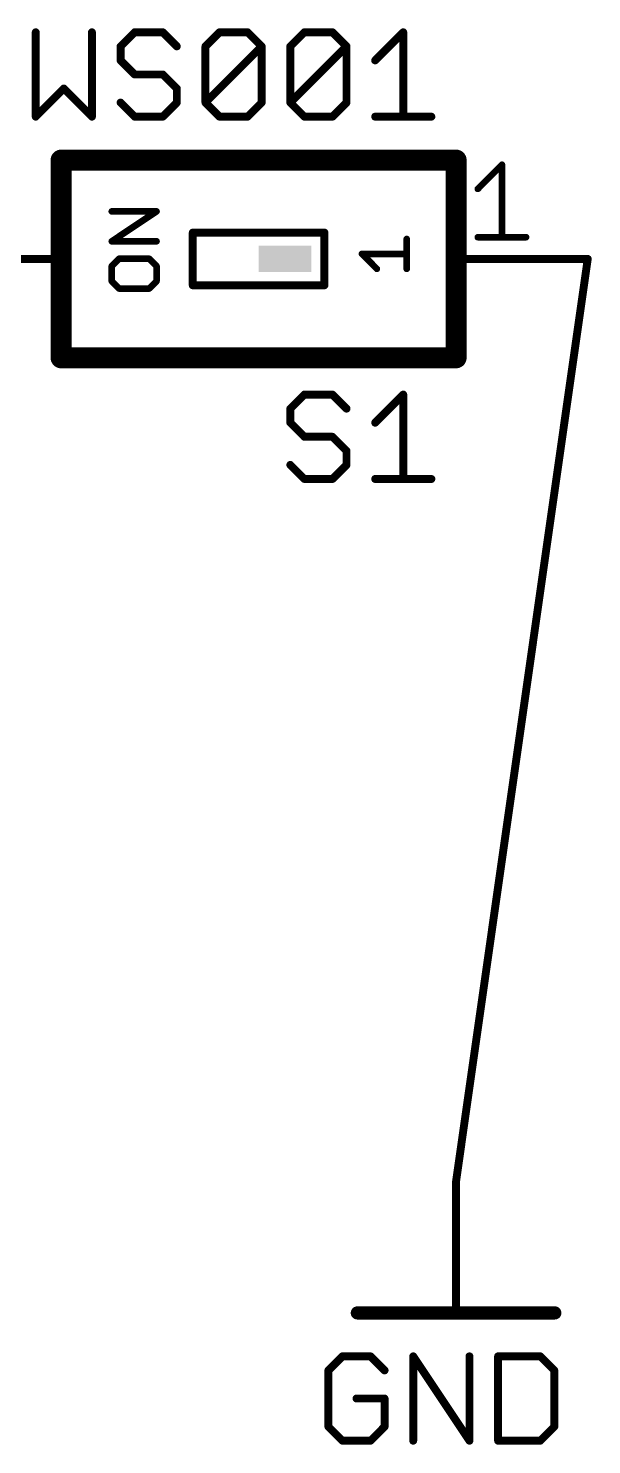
# Model space of a CAD drawing. Extents: x -12 to 175, y 0 to 78.
# Drawn here: x 37.47 to 48.34, y 50.8 to 78.11 of the extents above; entities that cross this region are included whole.
import ezdxf

# ---------------------------------------------------------------- set-up
doc = ezdxf.new("R2010")
doc.units = 0
for name, color, linetype in [('91', 82, 'CONTINUOUS'), ('94', 22, 'CONTINUOUS'), ('95', 253, 'CONTINUOUS'), ('96', 253, 'CONTINUOUS')]:
    doc.layers.add(name, color=color, linetype=linetype)

# ---------------------------------------------------------------- blocks, each defined once
blk = doc.blocks.new('RECT')
blk.add_solid([(-0.5, -0.5), (0.5, -0.5), (-0.5, 0.5), (0.5, 0.5)])

msp = doc.modelspace()

# ---------------------------------------------------------------- linework, layer by layer
at = {"layer": '91', "const_width": 0.1524}
msp.add_lwpolyline([(48.26, 73.66), (45.72, 55.88)], dxfattribs=at)
at = {"layer": '91', "const_width": 0.0762}
for points in [[(48.2977, 73.6546, 1), (48.2223, 73.6654)], [(45.6823, 55.8854, 1), (45.7577, 55.8746)]]:
    msp.add_lwpolyline(points, format="xyb", dxfattribs=at)
at = {"layer": '94'}
for points, const_width in [([(38.1, 75.565), (38.1, 71.755)], 0.4064), ([(45.72, 75.565), (38.1, 75.565)], 0.4064), ([(45.72, 71.755), (45.72, 75.565)], 0.4064), ([(39.0772, 74.0006), (39.9415, 74.5769)], 0.127), ([(39.9415, 74.5769), (39.0772, 74.5769)], 0.127), ([(39.9415, 74.0006), (39.0772, 74.0006)], 0.127), ([(40.64, 73.152), (40.64, 74.168)], 0.1524), ([(40.64, 74.168), (43.18, 74.168)], 0.1524), ([(43.18, 74.168), (43.18, 73.152)], 0.1524), ([(44.7675, 73.4695), (44.7675, 74.0457)], 0.127), ([(35.56, 73.66), (38.1, 73.66)], 0.1524), ([(39.2212, 73.6647), (39.0772, 73.5207)], 0.127), ([(39.7974, 73.6647), (39.2212, 73.6647)], 0.127), ([(39.9415, 73.5207), (39.7974, 73.6647)], 0.127), ([(44.1913, 73.4695), (43.9032, 73.7576)], 0.127), ([(43.9032, 73.7576), (44.7675, 73.7576)], 0.127), ([(48.26, 73.66), (45.72, 73.66)], 0.1524), ([(39.0772, 73.5207), (39.0772, 73.2326)], 0.127), ([(39.9415, 73.2326), (39.9415, 73.5207)], 0.127), ([(39.0772, 73.2326), (39.2212, 73.0885)], 0.127), ([(39.7974, 73.0885), (39.9415, 73.2326)], 0.127), ([(43.18, 73.152), (40.64, 73.152)], 0.1524), ([(39.2212, 73.0885), (39.7974, 73.0885)], 0.127), ([(38.1, 71.755), (45.72, 71.755)], 0.4064), ([(45.72, 55.88), (45.72, 53.34)], 0.1524), ([(43.815, 53.34), (47.625, 53.34)], 0.254)]:
    msp.add_lwpolyline(points, dxfattribs=dict(at, const_width=const_width))
for points, const_width in [([(38.2016, 75.565, 1), (37.9984, 75.565)], 0.2032), ([(38.1, 75.6666, 1), (38.1, 75.4634)], 0.2032), ([(45.8216, 75.565, 1), (45.6184, 75.565)], 0.2032), ([(45.72, 75.4634, 1), (45.72, 75.6666)], 0.2032), ([(39.0772, 74.6086, 1), (39.0772, 74.5451)], 0.0635), ([(39.9591, 74.5504, 1), (39.9239, 74.6033)], 0.0635), ([(39.9415, 74.5451, 1), (39.9415, 74.6086)], 0.0635), ([(39.0772, 74.0324, 1), (39.0772, 73.9689)], 0.0635), ([(39.0596, 74.027, 1), (39.0948, 73.9742)], 0.0635), ([(39.9415, 73.9689, 1), (39.9415, 74.0324)], 0.0635), ([(40.6781, 74.168, 1), (40.6019, 74.168)], 0.0762), ([(40.64, 74.2061, 1), (40.64, 74.1299)], 0.0762), ([(43.2181, 74.168, 1), (43.1419, 74.168)], 0.0762), ([(43.18, 74.1299, 1), (43.18, 74.2061)], 0.0762), ([(44.7993, 74.0457, 1), (44.7358, 74.0457)], 0.0635), ([(38.1, 73.6219, 1), (38.1, 73.6981)], 0.0762), ([(39.2212, 73.6965, 1), (39.2212, 73.633)], 0.0635), ([(39.2437, 73.6423, 1), (39.1988, 73.6872)], 0.0635), ([(39.8199, 73.6872, 1), (39.775, 73.6423)], 0.0635), ([(39.7974, 73.633, 1), (39.7974, 73.6965)], 0.0635), ([(43.9032, 73.7894, 1), (43.9032, 73.7259)], 0.0635), ([(43.9256, 73.7801, 1), (43.8807, 73.7352)], 0.0635), ([(44.7675, 73.7259, 1), (44.7675, 73.7894)], 0.0635), ([(45.72, 73.6981, 1), (45.72, 73.6219)], 0.0762), ([(48.26, 73.6219, 1), (48.26, 73.6981)], 0.0762), ([(39.1089, 73.5207, 1), (39.0454, 73.5207)], 0.0635), ([(39.0547, 73.5431, 1), (39.0996, 73.4982)], 0.0635), ([(39.9733, 73.5207, 1), (39.9098, 73.5207)], 0.0635), ([(39.919, 73.4982, 1), (39.964, 73.5431)], 0.0635), ([(44.1688, 73.447, 1), (44.2137, 73.492)], 0.0635), ([(44.7358, 73.4695, 1), (44.7993, 73.4695)], 0.0635), ([(39.0454, 73.2326, 1), (39.1089, 73.2326)], 0.0635), ([(39.0996, 73.255, 1), (39.0547, 73.2101)], 0.0635), ([(39.9098, 73.2326, 1), (39.9733, 73.2326)], 0.0635), ([(39.964, 73.2101, 1), (39.919, 73.255)], 0.0635), ([(40.64, 73.1901, 1), (40.64, 73.1139)], 0.0762), ([(40.6019, 73.152, 1), (40.6781, 73.152)], 0.0762), ([(43.1419, 73.152, 1), (43.2181, 73.152)], 0.0762), ([(43.18, 73.1139, 1), (43.18, 73.1901)], 0.0762), ([(39.2212, 73.1203, 1), (39.2212, 73.0568)], 0.0635), ([(39.1988, 73.066, 1), (39.2437, 73.111)], 0.0635), ([(39.775, 73.111, 1), (39.8199, 73.066)], 0.0635), ([(39.7974, 73.0568, 1), (39.7974, 73.1203)], 0.0635), ([(38.1, 71.8566, 1), (38.1, 71.6534)], 0.2032), ([(37.9984, 71.755, 1), (38.2016, 71.755)], 0.2032), ([(45.6184, 71.755, 1), (45.8216, 71.755)], 0.2032), ([(45.72, 71.6534, 1), (45.72, 71.8566)], 0.2032), ([(45.7581, 55.88, 1), (45.6819, 55.88)], 0.0762), ([(43.815, 53.4035, 1), (43.815, 53.2765)], 0.127), ([(45.6819, 53.34, 1), (45.7581, 53.34)], 0.0762), ([(47.625, 53.2765, 1), (47.625, 53.4035)], 0.127)]:
    msp.add_lwpolyline(points, format="xyb", dxfattribs=dict(at, const_width=const_width))
at = {"layer": '95'}
for points, const_width in [([(46.1391, 75.0112), (46.6052, 75.4773)], 0.127), ([(46.6052, 75.4773), (46.6052, 74.0791)], 0.127), ([(46.1391, 74.0791), (47.0712, 74.0791)], 0.127), ([(42.793, 71.0452), (42.5219, 70.774)], 0.1524), ([(43.3354, 71.0452), (42.793, 71.0452)], 0.1524), ([(43.6065, 70.774), (43.3354, 71.0452)], 0.1524), ([(44.159, 70.5029), (44.7014, 71.0452)], 0.1524), ([(44.7014, 71.0452), (44.7014, 69.4182)], 0.1524), ([(42.5219, 70.774), (42.5219, 70.5029)], 0.1524), ([(42.5219, 70.5029), (42.793, 70.2317)], 0.1524), ([(42.793, 70.2317), (43.3354, 70.2317)], 0.1524), ([(43.3354, 70.2317), (43.6065, 69.9605)], 0.1524), ([(43.6065, 69.9605), (43.6065, 69.6894)], 0.1524), ([(42.793, 69.4182), (42.5219, 69.6894)], 0.1524), ([(43.6065, 69.6894), (43.3354, 69.4182)], 0.1524), ([(43.3354, 69.4182), (42.793, 69.4182)], 0.1524), ([(44.159, 69.4182), (45.2437, 69.4182)], 0.1524)]:
    msp.add_lwpolyline(points, dxfattribs=dict(at, const_width=const_width))
for points, const_width in [([(46.6369, 75.4773, 1), (46.5734, 75.4773)], 0.0635), ([(46.6276, 75.4548, 1), (46.5827, 75.4997)], 0.0635), ([(46.1166, 75.0337, 1), (46.1616, 74.9888)], 0.0635), ([(46.1391, 74.1108, 1), (46.1391, 74.0473)], 0.0635), ([(46.5734, 74.0791, 1), (46.6369, 74.0791)], 0.0635), ([(47.0712, 74.0473, 1), (47.0712, 74.1108)], 0.0635), ([(42.793, 71.0833, 1), (42.793, 71.0071)], 0.0762), ([(42.82, 71.0182, 1), (42.7661, 71.0721)], 0.0762), ([(43.3623, 71.0721, 1), (43.3084, 71.0182)], 0.0762), ([(43.3354, 71.0071, 1), (43.3354, 71.0833)], 0.0762), ([(44.7395, 71.0452, 1), (44.6633, 71.0452)], 0.0762), ([(44.7283, 71.0182, 1), (44.6744, 71.0721)], 0.0762), ([(42.4949, 70.801, 1), (42.5488, 70.7471)], 0.0762), ([(42.56, 70.774, 1), (42.4838, 70.774)], 0.0762), ([(43.5796, 70.7471, 1), (43.6335, 70.801)], 0.0762), ([(42.5488, 70.5298, 1), (42.4949, 70.4759)], 0.0762), ([(42.4838, 70.5029, 1), (42.56, 70.5029)], 0.0762), ([(44.1321, 70.5298, 1), (44.186, 70.4759)], 0.0762), ([(42.793, 70.2698, 1), (42.793, 70.1936)], 0.0762), ([(42.7661, 70.2048, 1), (42.82, 70.2586)], 0.0762), ([(43.3623, 70.2586, 1), (43.3084, 70.2048)], 0.0762), ([(43.3354, 70.1936, 1), (43.3354, 70.2698)], 0.0762), ([(43.6446, 69.9605, 1), (43.5684, 69.9605)], 0.0762), ([(43.5796, 69.9336, 1), (43.6335, 69.9875)], 0.0762), ([(42.5488, 69.7163, 1), (42.4949, 69.6624)], 0.0762), ([(43.5684, 69.6894, 1), (43.6446, 69.6894)], 0.0762), ([(43.6335, 69.6624, 1), (43.5796, 69.7163)], 0.0762), ([(42.793, 69.4563, 1), (42.793, 69.3801)], 0.0762), ([(42.7661, 69.3913, 1), (42.82, 69.4451)], 0.0762), ([(43.3084, 69.4451, 1), (43.3623, 69.3913)], 0.0762), ([(43.3354, 69.3801, 1), (43.3354, 69.4563)], 0.0762), ([(44.159, 69.4563, 1), (44.159, 69.3801)], 0.0762), ([(44.6633, 69.4182, 1), (44.7395, 69.4182)], 0.0762), ([(45.2437, 69.3801, 1), (45.2437, 69.4563)], 0.0762)]:
    msp.add_lwpolyline(points, format="xyb", dxfattribs=dict(at, const_width=const_width))
at = {"layer": '96', "const_width": 0.1524}
for points in [[(37.6104, 78.0302), (37.6104, 76.4032)], [(38.6951, 76.4032), (38.6951, 78.0302)], [(39.5187, 78.0302), (39.2476, 77.759)], [(40.0611, 78.0302), (39.5187, 78.0302)], [(40.3322, 77.759), (40.0611, 78.0302)], [(40.8847, 77.759), (41.1559, 78.0302)], [(41.1559, 78.0302), (41.6982, 78.0302)], [(41.6982, 78.0302), (41.9694, 77.759)], [(42.5219, 77.759), (42.793, 78.0302)], [(42.793, 78.0302), (43.3354, 78.0302)], [(43.3354, 78.0302), (43.6065, 77.759)], [(44.159, 77.4879), (44.7014, 78.0302)], [(44.7014, 78.0302), (44.7014, 76.4032)], [(39.2476, 77.759), (39.2476, 77.4879)], [(40.8847, 76.6744), (40.8847, 77.759)], [(40.8847, 76.6744), (41.9694, 77.759)], [(41.9694, 77.759), (41.9694, 76.6744)], [(42.5219, 76.6744), (42.5219, 77.759)], [(42.5219, 76.6744), (43.6065, 77.759)], [(43.6065, 77.759), (43.6065, 76.6744)], [(39.2476, 77.4879), (39.5187, 77.2167)], [(39.5187, 77.2167), (40.0611, 77.2167)], [(40.0611, 77.2167), (40.3322, 76.9455)], [(37.6104, 76.4032), (38.1527, 76.9455)], [(38.1527, 76.9455), (38.6951, 76.4032)], [(40.3322, 76.9455), (40.3322, 76.6744)], [(39.5187, 76.4032), (39.2476, 76.6744)], [(40.3322, 76.6744), (40.0611, 76.4032)], [(41.1559, 76.4032), (40.8847, 76.6744)], [(41.9694, 76.6744), (41.6982, 76.4032)], [(42.793, 76.4032), (42.5219, 76.6744)], [(43.6065, 76.6744), (43.3354, 76.4032)], [(40.0611, 76.4032), (39.5187, 76.4032)], [(41.6982, 76.4032), (41.1559, 76.4032)], [(43.3354, 76.4032), (42.793, 76.4032)], [(44.159, 76.4032), (45.2437, 76.4032)], [(43.5274, 52.5032), (43.2562, 52.232)], [(44.0697, 52.5032), (43.5274, 52.5032)], [(44.3409, 52.232), (44.0697, 52.5032)], [(44.8934, 50.8762), (44.8934, 52.5032)], [(44.8934, 52.5032), (45.978, 50.8762)], [(45.978, 50.8762), (45.978, 52.5032)], [(46.5305, 52.5032), (46.5305, 50.8762)], [(47.344, 52.5032), (46.5305, 52.5032)], [(47.6152, 52.232), (47.344, 52.5032)], [(43.2562, 52.232), (43.2562, 51.1474)], [(47.6152, 51.1474), (47.6152, 52.232)], [(44.3409, 51.6897), (43.7985, 51.6897)], [(44.3409, 51.1474), (44.3409, 51.6897)], [(43.2562, 51.1474), (43.5274, 50.8762)], [(44.0697, 50.8762), (44.3409, 51.1474)], [(47.344, 50.8762), (47.6152, 51.1474)], [(43.5274, 50.8762), (44.0697, 50.8762)], [(46.5305, 50.8762), (47.344, 50.8762)]]:
    msp.add_lwpolyline(points, dxfattribs=at)
at = {"layer": '96', "const_width": 0.0762}
for points in [[(37.6485, 78.0302, 1), (37.5723, 78.0302)], [(38.7332, 78.0302, 1), (38.657, 78.0302)], [(39.5187, 78.0683, 1), (39.5187, 77.9921)], [(39.5457, 78.0032, 1), (39.4918, 78.0571)], [(40.088, 78.0571, 1), (40.0341, 78.0032)], [(40.0611, 77.9921, 1), (40.0611, 78.0683)], [(41.1559, 78.0683, 1), (41.1559, 77.9921)], [(41.1828, 78.0032, 1), (41.1289, 78.0571)], [(41.7251, 78.0571, 1), (41.6713, 78.0032)], [(41.6982, 77.9921, 1), (41.6982, 78.0683)], [(42.793, 78.0683, 1), (42.793, 77.9921)], [(42.82, 78.0032, 1), (42.7661, 78.0571)], [(43.3623, 78.0571, 1), (43.3084, 78.0032)], [(43.3354, 77.9921, 1), (43.3354, 78.0683)], [(44.7395, 78.0302, 1), (44.6633, 78.0302)], [(44.7283, 78.0032, 1), (44.6744, 78.0571)], [(39.2206, 77.786, 1), (39.2745, 77.7321)], [(39.2857, 77.759, 1), (39.2095, 77.759)], [(40.3053, 77.7321, 1), (40.3592, 77.786)], [(40.9228, 77.759, 1), (40.8466, 77.759)], [(40.8578, 77.786, 1), (40.9117, 77.7321)], [(42.0075, 77.759, 1), (41.9313, 77.759)], [(41.9963, 77.7321, 1), (41.9424, 77.786)], [(41.9424, 77.7321, 1), (41.9963, 77.786)], [(42.4949, 77.786, 1), (42.5488, 77.7321)], [(42.56, 77.759, 1), (42.4838, 77.759)], [(43.6446, 77.759, 1), (43.5684, 77.759)], [(43.6335, 77.7321, 1), (43.5796, 77.786)], [(43.5796, 77.7321, 1), (43.6335, 77.786)], [(39.2745, 77.5148, 1), (39.2206, 77.4609)], [(44.1321, 77.5148, 1), (44.186, 77.4609)], [(39.2095, 77.4879, 1), (39.2857, 77.4879)], [(39.5187, 77.2548, 1), (39.5187, 77.1786)], [(39.4918, 77.1898, 1), (39.5457, 77.2436)], [(40.088, 77.2436, 1), (40.0341, 77.1898)], [(40.0611, 77.1786, 1), (40.0611, 77.2548)], [(38.1797, 76.9725, 1), (38.1258, 76.9186)], [(38.1797, 76.9186, 1), (38.1258, 76.9725)], [(40.3703, 76.9455, 1), (40.2941, 76.9455)], [(40.3053, 76.9186, 1), (40.3592, 76.9725)], [(39.2745, 76.7013, 1), (39.2206, 76.6474)], [(40.3592, 76.6474, 1), (40.3053, 76.7013)], [(40.9117, 76.7013, 1), (40.8578, 76.6474)], [(40.8578, 76.7013, 1), (40.9117, 76.6474)], [(41.9963, 76.6474, 1), (41.9424, 76.7013)], [(42.5488, 76.7013, 1), (42.4949, 76.6474)], [(42.4949, 76.7013, 1), (42.5488, 76.6474)], [(43.6335, 76.6474, 1), (43.5796, 76.7013)], [(37.5835, 76.4301, 1), (37.6373, 76.3763)], [(38.6681, 76.3763, 1), (38.722, 76.4301)], [(39.5187, 76.4413, 1), (39.5187, 76.3651)], [(39.4918, 76.3763, 1), (39.5457, 76.4301)], [(40.0341, 76.4301, 1), (40.088, 76.3763)], [(40.0611, 76.3651, 1), (40.0611, 76.4413)], [(40.2941, 76.6744, 1), (40.3703, 76.6744)], [(40.8466, 76.6744, 1), (40.9228, 76.6744)], [(41.1559, 76.4413, 1), (41.1559, 76.3651)], [(41.1289, 76.3763, 1), (41.1828, 76.4301)], [(41.6713, 76.4301, 1), (41.7251, 76.3763)], [(41.6982, 76.3651, 1), (41.6982, 76.4413)], [(41.9313, 76.6744, 1), (42.0075, 76.6744)], [(42.4838, 76.6744, 1), (42.56, 76.6744)], [(42.793, 76.4413, 1), (42.793, 76.3651)], [(42.7661, 76.3763, 1), (42.82, 76.4301)], [(43.3084, 76.4301, 1), (43.3623, 76.3763)], [(43.3354, 76.3651, 1), (43.3354, 76.4413)], [(43.5684, 76.6744, 1), (43.6446, 76.6744)], [(44.159, 76.4413, 1), (44.159, 76.3651)], [(45.2437, 76.3651, 1), (45.2437, 76.4413)], [(37.5723, 76.4032, 1), (37.6485, 76.4032)], [(38.657, 76.4032, 1), (38.7332, 76.4032)], [(44.6633, 76.4032, 1), (44.7395, 76.4032)], [(43.5274, 52.5413, 1), (43.5274, 52.4651)], [(43.5543, 52.4762, 1), (43.5004, 52.5301)], [(44.0966, 52.5301, 1), (44.0428, 52.4762)], [(44.0697, 52.4651, 1), (44.0697, 52.5413)], [(44.9315, 52.5032, 1), (44.8553, 52.5032)], [(44.9251, 52.5243, 1), (44.8617, 52.4821)], [(46.0161, 52.5032, 1), (45.9399, 52.5032)], [(46.5686, 52.5032, 1), (46.4924, 52.5032)], [(46.5305, 52.5413, 1), (46.5305, 52.4651)], [(47.3709, 52.5301, 1), (47.3171, 52.4762)], [(47.344, 52.4651, 1), (47.344, 52.5413)], [(43.2943, 52.232, 1), (43.2181, 52.232)], [(43.2293, 52.259, 1), (43.2831, 52.2051)], [(44.3139, 52.2051, 1), (44.3678, 52.259)], [(47.6533, 52.232, 1), (47.5771, 52.232)], [(47.5882, 52.2051, 1), (47.6421, 52.259)], [(43.7985, 51.7278, 1), (43.7985, 51.6516)], [(44.379, 51.6897, 1), (44.3028, 51.6897)], [(44.3409, 51.6516, 1), (44.3409, 51.7278)], [(43.2831, 51.1743, 1), (43.2293, 51.1204)], [(43.2181, 51.1474, 1), (43.2943, 51.1474)], [(44.3028, 51.1474, 1), (44.379, 51.1474)], [(44.3678, 51.1204, 1), (44.3139, 51.1743)], [(47.5771, 51.1474, 1), (47.6533, 51.1474)], [(47.6421, 51.1204, 1), (47.5882, 51.1743)], [(43.5274, 50.9143, 1), (43.5274, 50.8381)], [(43.5004, 50.8493, 1), (43.5543, 50.9031)], [(44.0428, 50.9031, 1), (44.0966, 50.8493)], [(44.0697, 50.8381, 1), (44.0697, 50.9143)], [(44.8553, 50.8762, 1), (44.9315, 50.8762)], [(45.9399, 50.8762, 1), (46.0161, 50.8762)], [(45.9463, 50.8551, 1), (46.0097, 50.8973)], [(46.5305, 50.9143, 1), (46.5305, 50.8381)], [(46.4924, 50.8762, 1), (46.5686, 50.8762)], [(47.3171, 50.9031, 1), (47.3709, 50.8493)], [(47.344, 50.8381, 1), (47.344, 50.9143)]]:
    msp.add_lwpolyline(points, format="xyb", dxfattribs=at)

# ---------------------------------------------------------------- block references
at = {"layer": '94', "xscale": 0.508, "yscale": 1.016, "rotation": 90}
msp.add_blockref('RECT', (42.418, 73.66), dxfattribs=at)

doc.saveas('drawing.dxf')
